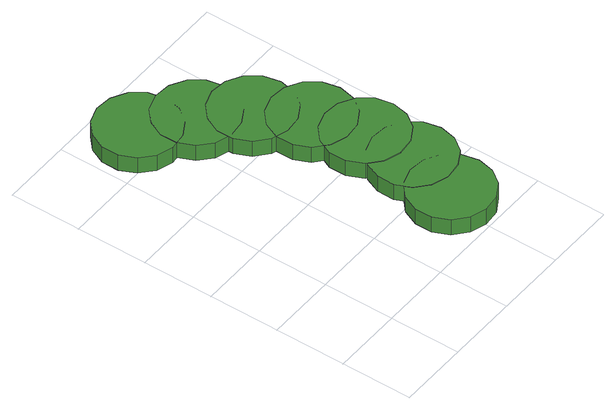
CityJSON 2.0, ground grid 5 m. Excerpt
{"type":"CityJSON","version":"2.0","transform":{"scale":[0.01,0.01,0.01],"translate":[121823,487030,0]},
"CityObjects":{
"tree1":{"type":"SolitaryVegetationObject","attributes":{"function":"something"},"geometry":[{"type":"MultiSurface","lod":"1","boundaries":[[[0,1,2,3,4,5,6,7,8,9,10,11,12,13,14]],[[15,16,17,18,19,20,21,22,23,24,25,26,27,28,29]],[[0,29,28,1]],[[1,28,27,2]],[[2,27,26,3]],[[3,26,25,4]],[[4,25,24,5]],[[5,24,23,6]],[[6,23,22,7]],[[7,22,21,8]],[[8,21,20,9]],[[9,20,19,10]],[[10,19,18,11]],[[11,18,17,12]],[[12,17,16,13]],[[13,16,15,14]],[[14,15,29,0]]]}]},
"tree2":{"type":"SolitaryVegetationObject","attributes":{"function":"something"},"geometry":[{"type":"MultiSurface","lod":"1","boundaries":[[[30,31,32,33,34,35,36,37,38,39,40,41,42,43,44]],[[45,46,47,48,49,50,51,52,53,54,55,56,57,58,59]],[[30,59,58,31]],[[31,58,57,32]],[[32,57,56,33]],[[33,56,55,34]],[[34,55,54,35]],[[35,54,53,36]],[[36,53,52,37]],[[37,52,51,38]],[[38,51,50,39]],[[39,50,49,40]],[[40,49,48,41]],[[41,48,47,42]],[[42,47,46,43]],[[43,46,45,44]],[[44,45,59,30]]]}]},
"tree3":{"type":"SolitaryVegetationObject","attributes":{"function":"something"},"geometry":[{"type":"MultiSurface","lod":"1","boundaries":[[[60,61,62,63,64,65,66,67,68,69,70,71,72,73,74]],[[75,76,77,78,79,80,81,82,83,84,85,86,87,88,89]],[[60,89,88,61]],[[61,88,87,62]],[[62,87,86,63]],[[63,86,85,64]],[[64,85,84,65]],[[65,84,83,66]],[[66,83,82,67]],[[67,82,81,68]],[[68,81,80,69]],[[69,80,79,70]],[[70,79,78,71]],[[71,78,77,72]],[[72,77,76,73]],[[73,76,75,74]],[[74,75,89,60]]]}]},
"tree4":{"type":"SolitaryVegetationObject","attributes":{"function":"something"},"geometry":[{"type":"MultiSurface","lod":"1","boundaries":[[[90,91,92,93,94,95,96,97,98,99,100,101,102,103,104]],[[105,106,107,108,109,110,111,112,113,114,115,116,117,118,119]],[[90,119,118,91]],[[91,118,117,92]],[[92,117,116,93]],[[93,116,115,94]],[[94,115,114,95]],[[95,114,113,96]],[[96,113,112,97]],[[97,112,111,98]],[[98,111,110,99]],[[99,110,109,100]],[[100,109,108,101]],[[101,108,107,102]],[[102,107,106,103]],[[103,106,105,104]],[[104,105,119,90]]]}]},
"tree5":{"type":"SolitaryVegetationObject","attributes":{"function":"something"},"geometry":[{"type":"MultiSurface","lod":"1","boundaries":[[[120,121,122,123,124,125,126,127,128,129,130,131,132,133,134]],[[135,136,137,138,139,140,141,142,143,144,145,146,147,148,149]],[[120,149,148,121]],[[121,148,147,122]],[[122,147,146,123]],[[123,146,145,124]],[[124,145,144,125]],[[125,144,143,126]],[[126,143,142,127]],[[127,142,141,128]],[[128,141,140,129]],[[129,140,139,130]],[[130,139,138,131]],[[131,138,137,132]],[[132,137,136,133]],[[133,136,135,134]],[[134,135,149,120]]]}]},
"tree6":{"type":"SolitaryVegetationObject","attributes":{"function":"something"},"geometry":[{"type":"MultiSurface","lod":"1","boundaries":[[[150,151,152,153,154,155,156,157,158,159,160,161,162,163,164]],[[165,166,167,168,169,170,171,172,173,174,175,176,177,178,179]],[[150,179,178,151]],[[151,178,177,152]],[[152,177,176,153]],[[153,176,175,154]],[[154,175,174,155]],[[155,174,173,156]],[[156,173,172,157]],[[157,172,171,158]],[[158,171,170,159]],[[159,170,169,160]],[[160,169,168,161]],[[161,168,167,162]],[[162,167,166,163]],[[163,166,165,164]],[[164,165,179,150]]]}]},
"tree7":{"type":"SolitaryVegetationObject","attributes":{"function":"something"},"geometry":[{"type":"MultiSurface","lod":"1","boundaries":[[[180,181,182,183,184,185,186,187,188,189,190,191,192,193,194]],[[195,196,197,198,199,200,201,202,203,204,205,206,207,208,209]],[[180,209,208,181]],[[181,208,207,182]],[[182,207,206,183]],[[183,206,205,184]],[[184,205,204,185]],[[185,204,203,186]],[[186,203,202,187]],[[187,202,201,188]],[[188,201,200,189]],[[189,200,199,190]],[[190,199,198,191]],[[191,198,197,192]],[[192,197,196,193]],[[193,196,195,194]],[[194,195,209,180]]]}]}
},
"vertices":[
[636,2176,156],[611,2294,156],[540,2392,156],[435,2452,156],[315,2465,156],[200,2427,156],[110,2346,156],[61,2236,156],[61,2115,156],[110,2005,156],[200,1924,156],[315,1887,156],[435,1899,156],[540,1960,156],[611,2057,156],[611,2057,29],[540,1960,29],[435,1899,29],[315,1887,29],[200,1924,29],[110,2005,29],[61,2115,29],[61,2236,29],[110,2346,29],[200,2427,29],[315,2465,29],[435,2452,29],[540,2392,29],[611,2294,29],[636,2176,29],
[1325,313,163],[1300,431,163],[1229,529,163],[1124,589,163],[1004,602,163],[889,565,163],[799,484,163],[750,373,163],[750,252,163],[799,142,163],[889,61,163],[1004,24,163],[1124,36,163],[1229,97,163],[1300,195,163],[1300,195,36],[1229,97,36],[1124,36,36],[1004,24,36],[889,61,36],[799,142,36],[750,252,36],[750,373,36],[799,484,36],[889,565,36],[1004,602,36],[1124,589,36],[1229,529,36],[1300,431,36],[1325,313,36],
[934,1951,159],[909,2069,159],[838,2167,159],[733,2228,159],[613,2240,159],[498,2203,159],[408,2122,159],[359,2012,159],[359,1891,159],[408,1780,159],[498,1699,159],[613,1662,159],[733,1675,159],[838,1735,159],[909,1833,159],[909,1833,32],[838,1735,32],[733,1675,32],[613,1662,32],[498,1699,32],[408,1780,32],[359,1891,32],[359,2012,32],[408,2122,32],[498,2203,32],[613,2240,32],[733,2228,32],[838,2167,32],[909,2069,32],[934,1951,32],
[1416,668,165],[1391,786,165],[1320,884,165],[1215,945,165],[1095,957,165],[980,920,165],[890,839,165],[841,729,165],[841,608,165],[890,497,165],[980,417,165],[1095,379,165],[1215,392,165],[1320,452,165],[1391,550,165],[1391,550,38],[1320,452,38],[1215,392,38],[1095,379,38],[980,417,38],[890,497,38],[841,608,38],[841,729,38],[890,839,38],[980,920,38],[1095,957,38],[1215,945,38],[1320,884,38],[1391,786,38],[1416,668,38],
[1164,1694,163],[1139,1812,163],[1068,1910,163],[963,1970,163],[843,1983,163],[728,1945,163],[638,1864,163],[589,1754,163],[589,1633,163],[638,1523,163],[728,1442,163],[843,1405,163],[963,1417,163],[1068,1478,163],[1139,1575,163],[1139,1575,36],[1068,1478,36],[963,1417,36],[843,1405,36],[728,1442,36],[638,1523,36],[589,1633,36],[589,1754,36],[638,1864,36],[728,1945,36],[843,1983,36],[963,1970,36],[1068,1910,36],[1139,1812,36],[1164,1694,36],
[1411,1024,167],[1386,1143,167],[1315,1240,167],[1211,1301,167],[1090,1313,167],[975,1276,167],[886,1195,167],[836,1085,167],[836,964,167],[886,853,167],[975,773,167],[1090,735,167],[1211,748,167],[1315,808,167],[1386,906,167],[1386,906,40],[1315,808,40],[1211,748,40],[1090,735,40],[975,773,40],[886,853,40],[836,964,40],[836,1085,40],[886,1195,40],[975,1276,40],[1090,1313,40],[1211,1301,40],[1315,1240,40],[1386,1143,40],[1411,1024,40],
[1332,1370,167],[1307,1488,167],[1236,1586,167],[1131,1646,167],[1011,1659,167],[896,1622,167],[806,1541,167],[757,1430,167],[757,1309,167],[806,1199,167],[896,1118,167],[1011,1081,167],[1131,1093,167],[1236,1154,167],[1307,1252,167],[1307,1252,40],[1236,1154,40],[1131,1093,40],[1011,1081,40],[896,1118,40],[806,1199,40],[757,1309,40],[757,1430,40],[806,1541,40],[896,1622,40],[1011,1659,40],[1131,1646,40],[1236,1586,40],[1307,1488,40],[1332,1370,40]
]}
